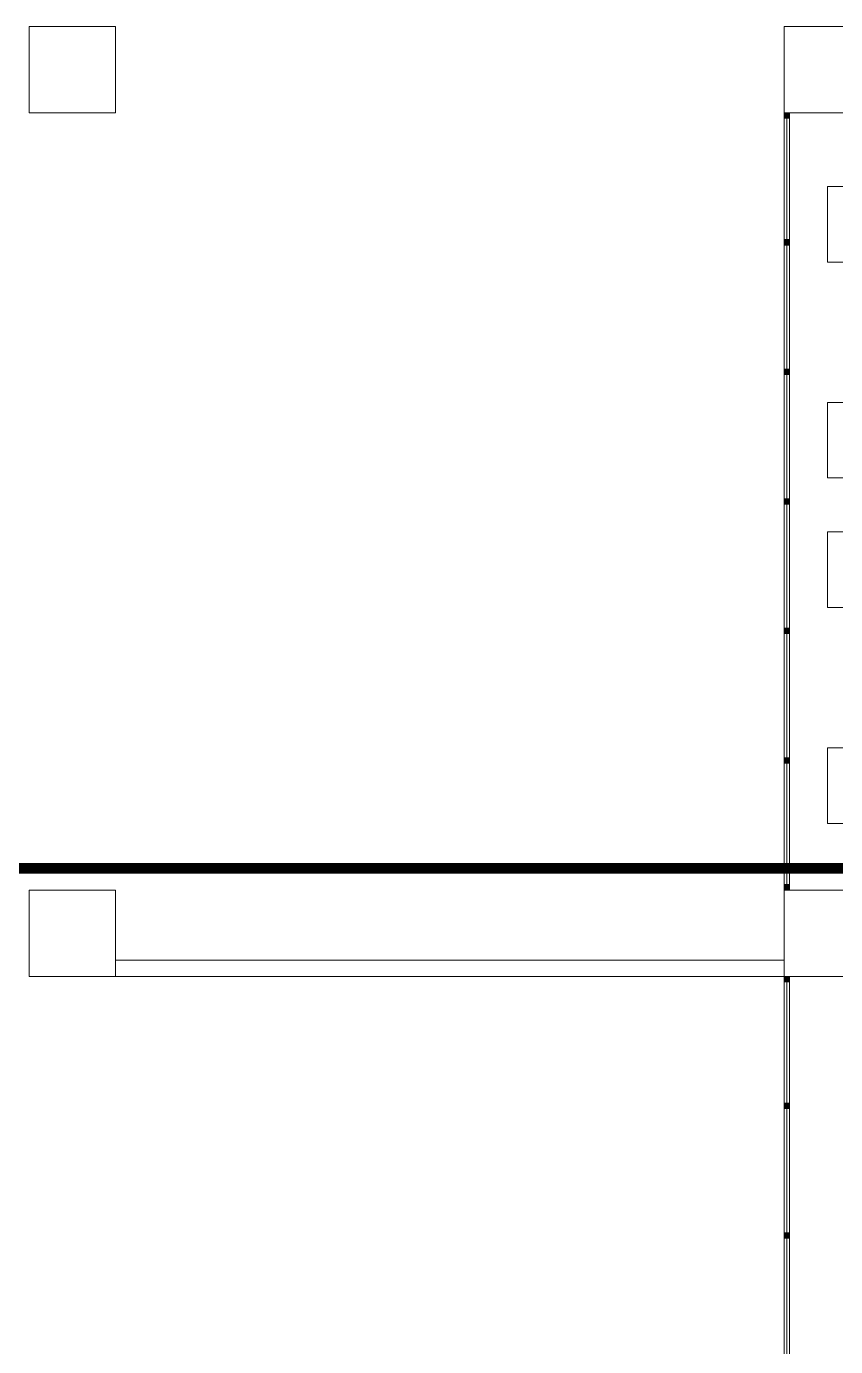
# Model space of a CAD drawing. Header units: metres. Extents: x -13316 to 152404, y -3899 to 30226.
# Drawn here: x 89678 to 90428, y 3177 to 4400 of the extents above; entities that cross this region are included whole.
import ezdxf

# ---------------------------------------------------------------- set-up
doc = ezdxf.new("R2010")
doc.units = ezdxf.units.M
doc.header["$LTSCALE"] = 100
doc.header["$MEASUREMENT"] = 0
doc.header["$PDMODE"] = 1
doc.linetypes.add('DOT2', pattern=[0.125, 0, -0.125])
doc.layers.get('0').update_dxf_attribs({"color": 9, "lineweight": 9})
for name, color, linetype, lineweight in [('01', 9, 'Continuous', 9), ('05', 9, 'Continuous', 9), ('06D', 9, 'Continuous', 9), ('10', 9, 'Continuous', 9), ('15', 9, 'Continuous', 9), ('20', 9, 'DOT2', 9)]:
    doc.layers.add(name, color=color, linetype=linetype, lineweight=lineweight)

# ---------------------------------------------------------------- blocks, each defined once
blk = doc.blocks.new('p-kolon_80x80')
blk.add_lwpolyline([(-40, -40), (40, -40), (40, 40), (-40, 40)], close=True)
blk = doc.blocks.new('1.Bod.Ara.Sitatik Elk')
at = {"layer": '01'}
for p in [(5400, -4590), (6100, -4590), (5400, -5390), (6100, -5390)]:
    blk.add_blockref('p-kolon_80x80', p, dxfattribs=at)
blk = doc.blocks.new('prf-10x10')
blk.add_lwpolyline([(-5, -5), (5, -5), (5, 5), (-5, 5)], close=True)
at = {"color": 255}
blk.add_solid([(-5, -5), (5, -5), (-5, 5), (5, 5)], dxfattribs=at)
at = {"layer": '10'}
blk.add_point((0, 0), dxfattribs=at)
blk = doc.blocks.new('p-dog-ser-720')
at = {"layer": '06D'}
for points in [[(0, 0), (0, 715)], [(5, 0), (5, 715)]]:
    blk.add_lwpolyline(points, dxfattribs=at)
at = {"layer": '15'}
blk.add_lwpolyline([(2.5, 0), (2.5, 715)], dxfattribs=at)
at = {"layer": '10', "xscale": 0.5, "yscale": 0.5, "rotation": 180}
for p in [(2.5, 717.5), (2.5, 600), (2.5, 480), (2.5, 360), (2.5, 240), (2.5, 120), (2.5, 2.5)]:
    blk.add_blockref('prf-10x10', p, dxfattribs=at)
blk = doc.blocks.new('p-tef_porsche')
at = {"linetype": 'Continuous', "lineweight": 13}
for p, q in [((-160, -80), (-160, 80)), ((-90, 80), (-160, 80)), ((-90, 80), (-90, -80)), ((40, 80), (40, -80)), ((40, 80), (110, 80)), ((110, -80), (110, 80)), ((-140, -60), (-140, 60)), ((-90, 60), (-140, 60)), ((-50, -60), (-50, 60)), ((0, 60), (-50, 60)), ((0, 60), (0, -60)), ((40, 60), (90, 60)), ((90, -60), (90, 60)), ((-90, -60), (-140, -60)), ((0, -60), (-50, -60)), ((40, -60), (90, -60)), ((-90, -80), (-160, -80)), ((40, -80), (110, -80))]:
    blk.add_line(p, q, dxfattribs=at)
blk = doc.blocks.new('1.Bod.Ara.Mimari Elk')
at = {"layer": '06D'}
blk.add_lwpolyline([(6820, -5350), (6060, -5350), (6060, -4550), (6820, -4550)], close=True, dxfattribs=at)
for points in [[(5440, -5415), (6060, -5415)], [(5440, -5430), (6060, -5430)]]:
    blk.add_lwpolyline(points, dxfattribs=at)
at = {"layer": '20', "ltscale": 2, "const_width": 10}
blk.add_lwpolyline([(5340, -8750), (5340, -5330), (7540, -5330), (7540, -6950), (7540, -7350.38, -0.2628505), (6470, -8635), (6470, -8455), (6150, -8455), (6150, -8750)], format="xyb", close=True, dxfattribs=at)
at = {"xscale": -1, "rotation": 180}
blk.add_blockref('p-dog-ser-720', (6060, -4630), dxfattribs=at)
blk.add_blockref('p-dog-ser-720', (6060, -6150))
at = {"layer": '05', "lineweight": 15, "xscale": -1, "rotation": 270}
for p in [(6180, -4808.27), (6180, -5128.27)]:
    blk.add_blockref('p-tef_porsche', p, dxfattribs=at)

msp = doc.modelspace()

# ---------------------------------------------------------------- block references
for name in ['1.Bod.Ara.Mimari Elk', '1.Bod.Ara.Sitatik Elk']:
    msp.add_blockref(name, (84320, 8950))

doc.saveas('drawing.dxf')
